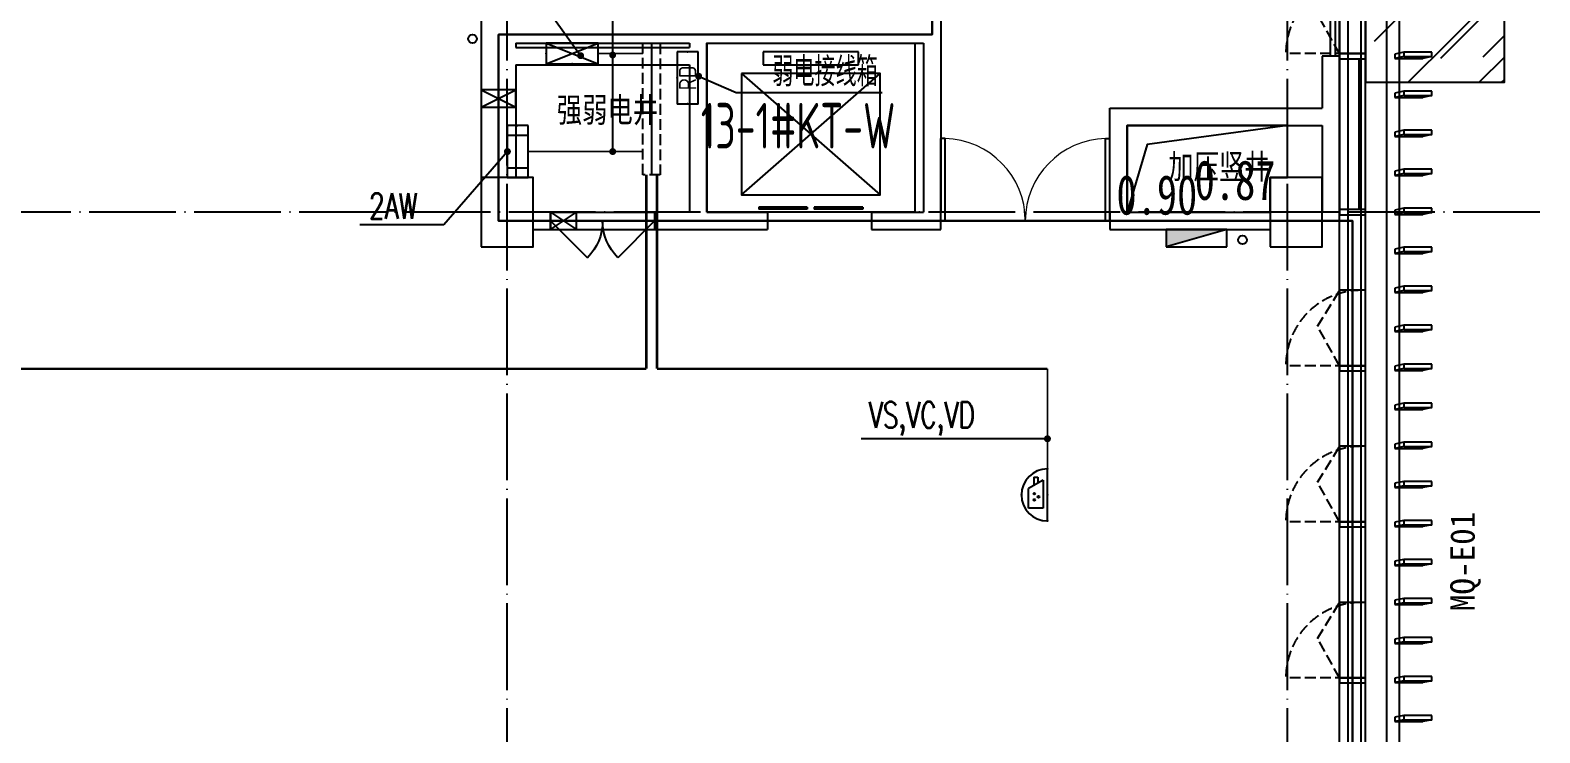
# Model space of a CAD drawing. Extents: x -1262219 to 73468, y -207485 to 163917.
# Drawn here: x 42998 to 60408, y 65395 to 73500 of the extents above; entities that cross this region are included whole.
import ezdxf
from ezdxf.enums import TextEntityAlignment as Align

# ---------------------------------------------------------------- set-up
doc = ezdxf.new("R2010")
doc.units = 0
doc.header["$LTSCALE"] = 500
doc.header["$MEASUREMENT"] = 0
for name, pattern in [('13#楼幕墙$0$DASH', [0.35, 0.25, -0.1]), ('DASH', [0.35, 0.25, -0.1]), ('X-104 13#平面$0$ACAD_ISO05W100', [34, 24, -3, 0.5, -3, 0.5, -3]), ('X-104 13#平面$0$DOTE', [2.42, 2, -0.2, 0.02, -0.2])]:
    doc.linetypes.add(name, pattern=pattern)
doc.layers.get('0').update_dxf_attribs({"linetype": 'CONTINUOUS'})
for name, color, linetype in [('13#楼幕墙$0$A-C_幕墙龙骨', 133, 'CONTINUOUS'), ('13#楼幕墙$0$A-C_玻璃幕墙', 140, 'CONTINUOUS'), ('13#楼幕墙$0$A-C_窗', 140, 'CONTINUOUS'), ('13#楼幕墙$0$A-TECH_结构', 21, 'CONTINUOUS'), ('13#楼幕墙$0$A-金属背板', 30, 'CONTINUOUS'), ('13#楼幕墙$0$D-铝板', 181, 'CONTINUOUS'), ('CABLETRAY_DOTE', 5, 'CONTINUOUS'), ('CABLETRAY_WEAK', 6, 'DASH'), ('DIM-箱柜', 3, 'CONTINUOUS'), ('DIM-通讯', 3, 'CONTINUOUS'), ('EQUIP-安防', 3, 'CONTINUOUS'), ('EQUIP-箱柜', 3, 'CONTINUOUS'), ('WIRE-通讯', 4, 'CONTINUOUS'), ('X-104 13#平面$0$02-TEXT_房间', 7, 'CONTINUOUS'), ('X-104 13#平面$0$02-TEXT_标注', 130, 'CONTINUOUS'), ('X-104 13#平面$0$A-C_玻璃幕墙', 140, 'CONTINUOUS'), ('X-104 13#平面$0$A-E_栏杆', 232, 'CONTINUOUS'), ('X-104 13#平面$0$A-E_电梯', 171, 'CONTINUOUS'), ('X-104 13#平面$0$A-I_卫-洁具', 241, 'CONTINUOUS'), ('X-104 13#平面$0$A-TECH_水', 3, 'CONTINUOUS'), ('X-104 13#平面$0$A-TECH_电气', 240, 'CONTINUOUS'), ('X-104 13#平面$0$A-TECH_结构', 21, 'CONTINUOUS'), ('X-104 13#平面$0$A_AXIS-轴线', 36, 'X-104 13#平面$0$DOTE'), ('X-104 13#平面$0$A_STR-砌块墙', 121, 'CONTINUOUS'), ('X-104 13#平面$0$A_STR-砼柱', 51, 'CONTINUOUS'), ('X-104 13#平面$0$DIM_SYMB', 3, 'CONTINUOUS'), ('X-104 13#平面$0$DOOR_FIRE', 220, 'CONTINUOUS'), ('X-104 13#平面$0$EH_玻璃', 156, 'CONTINUOUS')]:
    doc.layers.add(name, color=color, linetype=linetype)
doc.layers.add('X-104 13#平面$0$000套内', color=226, linetype='CONTINUOUS', lineweight=30, plot=False)
doc.layers.add('X-104 13#平面$0$04-不打印_辅助线', color=165, linetype='CONTINUOUS', plot=False)
doc.styles.add('_TCH_DIM', font='SIMPLEX', dxfattribs={"bigfont": 'GBCBIG'})
doc.styles.add('_TCH_LABEL', font='COMPLEX', dxfattribs={"bigfont": 'GBCBIG'})
doc.styles.add('_TEL_DIM', font='SIMPLEX', dxfattribs={"width": 0.8, "height": 3.5, "bigfont": 'JD'})
doc.styles.get("Standard").update_dxf_attribs({"font": 'gbenor.shx', "bigfont": 'gbcbig.shx'})
doc.styles.add('X-104 13#平面$0$_TCH_AXIS', font='STXIHEI.TTF', dxfattribs={"width": 0.75})
doc.styles.add('X-104 13#平面$0$_TCH_SPACE', font='STXIHEI.TTF', dxfattribs={"width": 0.75, "height": 5})
doc.styles.add('X-104 13#平面$0$Standard', font='ros1.shx', dxfattribs={"width": 0.75, "bigfont": 'jd.shx'})

# ---------------------------------------------------------------- blocks, each defined once
blk = doc.blocks.new('X-104 13#平面$0$2400x2100')
for p, q in [((650, 1850), (650, 1700)), ((1750, 1850), (650, 1850)), ((1750, 1700), (1750, 1850)), ((400, 200), (2000, 1600)), ((400, 1600), (2000, 200)), ((650, 1700), (1750, 1700))]:
    blk.add_line(p, q)
at = {"color": 0}
for p, q in [((600, 58), (600, 34)), ((1160, 58), (600, 58)), ((1160, 34), (600, 34)), ((1160, 58), (1160, 34)), ((1800, 58), (1240, 58)), ((1240, 58), (1240, 34)), ((1800, 34), (1240, 34)), ((1800, 58), (1800, 34))]:
    blk.add_line(p, q, dxfattribs=at)
blk.add_lwpolyline([(400, 1600), (400, 200), (2000, 200), (2000, 1600), (400, 1600)], close=True)
at = {"layer": 'X-104 13#平面$0$04-不打印_辅助线'}
blk.add_lwpolyline([(0, 0), (0, 1950), (2400, 1950), (2400, 0), (0, 0)], close=True, dxfattribs=at)
blk = doc.blocks.new('13#楼幕墙$0$A$C2B4E24BF')
at = {"linetype": '13#楼幕墙$0$DASH'}
for points in [[(5, 50), (5, 920)], [(5, 300), (460, 557), (875, 300)]]:
    blk.add_lwpolyline(points, dxfattribs=at)
blk.add_lwpolyline([(5, 0), (875, 0), (875, 300), (5, 300)], close=True)
blk.add_arc((5, 50), 870, 0, 90, dxfattribs=at)
blk = doc.blocks.new('13#楼幕墙$0$llllei')
for p, q in [((325, 50), (0, 50)), ((0, 50), (0, 0)), ((0, 0), (325, 0)), ((325, 0), (325, 50))]:
    blk.add_line(p, q)
for points in [[(0, 50), (-105, 29)], [(-105, 29), (-105, -21)], [(0, 0), (-105, -21)], [(325, 0), (220, -21)], [(-105, -21), (220, -21)]]:
    blk.add_lwpolyline(points)
blk = doc.blocks.new('13#楼幕墙$0$A$C7A413A1D')
blk.add_lwpolyline([(-70, -300), (-10, -300), (-10, 0), (-70, 0)], close=True)
blk = doc.blocks.new('13#楼幕墙')
at = {"layer": '13#楼幕墙$0$A-C_玻璃幕墙'}
for p, q in [((58350, 61350), (58350, 81337)), ((58400, 61300), (58400, 81360)), ((58200, 61500), (58200, 81267))]:
    blk.add_line(p, q, dxfattribs=at)
at = {"layer": '13#楼幕墙$0$A-TECH_结构'}
blk.add_lwpolyline([(4402, 77600), (-600, 77600), (-600, 60000), (21800, 60000), (21800, 61600), (58100, 61600), (58100, 81220), (53261, 85280), (38100, 76527), (38100, 72300), (12410, 72300), (4402, 77600)], dxfattribs=at)
at = {"layer": '13#楼幕墙$0$A-金属背板'}
blk.add_line((58320, 73160), (58320, 71430), dxfattribs=at)
at = {"layer": '13#楼幕墙$0$D-铝板'}
blk.add_lwpolyline([(58790, 81360), (58640, 81360), (58640, 61200), (58790, 61050), (58790, 81360)], close=True, dxfattribs=at)
at = {"layer": '13#楼幕墙$0$A-C_幕墙龙骨', "rotation": 90}
for p in [(58100, 73240), (58100, 71440), (58100, 69640), (58100, 67840), (58100, 66040)]:
    blk.add_blockref('13#楼幕墙$0$A$C7A413A1D', p, dxfattribs=at)
at = {"layer": '13#楼幕墙$0$A-C_窗', "rotation": 90}
for p in [(58400, 73225), (58400, 69625), (58400, 67825), (58400, 66025)]:
    blk.add_blockref('13#楼幕墙$0$A$C2B4E24BF', p, dxfattribs=at)
at = {"layer": '13#楼幕墙$0$D-铝板'}
for p in [(58840, 73196), (58840, 72746), (58840, 72296), (58840, 71846), (58840, 71396), (58840, 70946), (58840, 70496), (58840, 70046), (58840, 69596), (58840, 69146), (58840, 68696), (58840, 68246), (58840, 67796), (58840, 67346), (58840, 66896), (58840, 66446), (58840, 65996), (58840, 65546)]:
    blk.add_blockref('13#楼幕墙$0$llllei', p, dxfattribs=at)
blk = doc.blocks.new('X-104 13#平面$0$轴网')
at = {"layer": 'X-104 13#平面$0$A_AXIS-轴线', "linetype": 'X-104 13#平面$0$DOTE'}
for p, q in [((48500, -7401), (48500, 24620.3)), ((57500, -7401), (57500, 24620.3)), ((60408.4, 9000), (-2925, 9000))]:
    blk.add_line(p, q, dxfattribs=at)
blk = doc.blocks.new('X-104 13#平面$0$$TwtSys$00000434')
for p, q in [((-0.5, 0.5), (-0.5, -0.5)), ((-0.5, -0.5), (0.5, 0.5)), ((0.5, 0.5), (-0.5, 0.5)), ((0.5, -0.5), (0.5, 0.5)), ((-0.5, -0.5), (0.5, -0.5))]:
    blk.add_line(p, q)
blk.add_solid([(0.5, -0.5), (0.5, 0.5), (-0.5, -0.5)])
blk = doc.blocks.new('X-104 13#平面$0$A$C55540B70')
at = {"layer": 'X-104 13#平面$0$A-TECH_水'}
for centre in [(-9400, 73400), (-520, 71080)]:
    blk.add_circle(centre, 50, dxfattribs=at)
at = {"layer": 'X-104 13#平面$0$A-TECH_水', "xscale": -700, "yscale": -200, "zscale": 700}
blk.add_blockref('X-104 13#平面$0$$TwtSys$00000434', (-1050, 71100), dxfattribs=at)
blk = doc.blocks.new('*U89')
blk.add_lwpolyline([(200, 0), (200, 300), (0, 300), (0, 0), (200, 0), (0, 300), (0, 0), (200, 300)])
blk = doc.blocks.new('*U90')
blk.add_lwpolyline([(200, 0), (200, 400), (0, 400), (0, 0), (200, 0), (0, 400), (0, 0), (200, 400)])
blk = doc.blocks.new('X-104 13#平面$0$ccc000')
at = {"layer": 'X-104 13#平面$0$A-TECH_电气', "rotation": 270}
for name, p in [('*U90', (48400, 72811)), ('*U89', (49200, 71400))]:
    blk.add_blockref(name, p, dxfattribs=at)
blk = doc.blocks.new('X-104 13#平面$0$$DorLib2D$00000002')
for p, q in [((-0.5, 0), (-0.5, 0.4875)), ((-0.475, 0.4875), (-0.5, 0.4875)), ((-0.475, 0), (-0.475, 0.4875)), ((0.475, 0), (0.475, 0.4875)), ((0.475, 0.4875), (0.5, 0.4875)), ((0.5, 0), (0.5, 0.4875)), ((-0.5, 0), (-0.475, 0)), ((0.5, 0), (0.475, 0))]:
    blk.add_line(p, q)
at = {"lineweight": 13}
for centre, start, end in [((-0.4875, 0), 0, 88.53072), ((0.4875, 0), 91.46928, 180)]:
    blk.add_arc(centre, 0.4875, start, end, dxfattribs=at)
blk = doc.blocks.new('X-104 13#平面$0$$DorLib2D$00000116')
at = {"color": 0}
for p, q in [((-0.5, 0), (-0.146, 0.354)), ((0.5, 0), (0.146, 0.354))]:
    blk.add_line(p, q, dxfattribs=at)
for centre, start, end in [((-0.5, 0), 0, 45), ((0.5, 0), 135, 180)]:
    blk.add_arc(centre, 0.5, start, end, dxfattribs=at)
blk = doc.blocks.new('_FZHK')
blk.add_lwpolyline([(-0.5, -0.5), (0.5, -0.5), (0.5, 0.5), (-0.5, 0.5)], close=True)
blk = doc.blocks.new('X-104 13#平面')
at = {"layer": 'X-104 13#平面$0$EH_玻璃'}
h = blk.add_hatch(dxfattribs=at)
h.set_pattern_fill('AR-RROOF', color=256, scale=600, angle=45)
h.set_pattern_definition([(45, (0, 0), (646.5784, 1724.209), [11430, -1524, 3810, -762]), (45, (447.2, 986), (-1255.44, 177.809), [2286, -251.46, 4572, -571.5]), (45, (-188.6, 727.4), (2440.8336, 3162.8462), [6096, -1066.8, 3048, -762])])
h.paths.add_polyline_path([(60000, 75300), (58400, 75300), (58400, 72900), (60000, 72900)])
at = {"layer": 'X-104 13#平面$0$000套内'}
blk.add_lwpolyline([(4100, 77750), (4100, 68700), (-750, 68700), (-750, 59850), (21950, 59850), (21950, 61450), (58250, 61450), (58250, 71300), (48400, 71300), (48400, 73450), (53400, 73450), (53400, 80500), (58250, 80500), (58250, 81290.1), (53289, 85452.6), (37950, 76613.3), (37950, 72450), (12454.9, 72450), (4447.4, 77750)], close=True, dxfattribs=at)
at = {"layer": 'X-104 13#平面$0$A-C_玻璃幕墙'}
blk.add_lwpolyline([(60000, 75300), (58400, 75300), (58400, 72900), (60000, 72900)], close=True, dxfattribs=at)
at = {"layer": 'X-104 13#平面$0$A-E_栏杆'}
for p, q in [((58050, 74210), (58050, 73200)), ((57990, 74150), (57990, 73200)), ((58050, 73200), (57990, 73200))]:
    blk.add_line(p, q, dxfattribs=at)
at = {"layer": 'X-104 13#平面$0$A-I_卫-洁具', "ltscale": 0.1}
blk.add_lwpolyline([(53200, 73350), (53200, 71400)], dxfattribs=at)
at = {"layer": 'X-104 13#平面$0$A-TECH_结构'}
blk.add_lwpolyline([(58100, 61600), (58100, 81220), (53261.3, 85280.2), (38100, 76526.8), (38100, 72300), (12409.7, 72300), (4402.3, 77600), (-600, 77600), (-600, 60000), (21800, 60000), (21800, 61600)], close=True, dxfattribs=at)
at = {"layer": 'X-104 13#平面$0$A_STR-砌块墙'}
for p, q in [((48200, 74650), (48200, 73450)), ((53500, 74280), (53500, 73450)), ((48200, 73450), (48200, 73200)), ((48600, 73350), (50300, 73350)), ((48600, 73350), (48600, 73300)), ((48600, 73300), (50600, 73300)), ((50300, 73350), (50600, 73350)), ((50600, 73350), (50600, 73300)), ((50800, 73350), (50800, 73200)), ((50800, 73350), (53300, 73350)), ((53300, 73350), (53300, 71400)), ((53500, 73450), (53500, 71400)), ((48200, 73200), (48200, 71800)), ((50800, 73200), (50800, 71400)), ((57900, 73200), (57900, 72600)), ((58100, 73200), (57900, 73200)), ((58100, 73200), (58100, 72550)), ((48600, 73100), (50600, 73100)), ((48600, 73100), (48600, 71800)), ((50600, 73100), (50600, 71400)), ((55450, 71400), (55450, 72600)), ((55450, 72600), (57900, 72600)), ((58100, 72550), (58100, 71400)), ((55650, 71400), (55650, 72400)), ((55650, 72400), (57900, 72400)), ((57900, 72400), (57900, 71400)), ((49000, 71400), (48800, 71400)), ((49000, 71200), (49000, 71400)), ((50600, 71400), (50200, 71400)), ((50200, 71400), (50200, 71200)), ((50800, 71400), (51500, 71400)), ((51500, 71400), (51500, 71200)), ((52700, 71400), (53300, 71400)), ((52700, 71400), (52700, 71200)), ((53500, 71200), (53500, 71400)), ((55450, 71400), (55450, 71200)), ((55650, 71400), (57300, 71400)), ((58100, 71400), (57900, 71400)), ((48800, 71200), (49000, 71200)), ((50200, 71200), (50700, 71200)), ((50700, 71200), (51500, 71200)), ((52700, 71200), (53400, 71200)), ((53400, 71200), (53500, 71200)), ((55450, 71200), (55600, 71200)), ((55600, 71200), (57300, 71200))]:
    blk.add_line(p, q, dxfattribs=at)
at = {"layer": 'X-104 13#平面$0$DIM_SYMB'}
blk.add_lwpolyline([(57500, 72399.9), (55650, 72399.9), (55650, 71400), (57300, 71400), (57300, 71800), (57500, 71800), (57500, 72399.9), (55878.6, 72181.2), (55650, 71400)], dxfattribs=at)
at = {"layer": 'X-104 13#平面$0$DOOR_FIRE'}
for p, q in [((49000, 71400), (50200, 71400)), ((49000, 71200), (50200, 71200))]:
    blk.add_line(p, q, dxfattribs=at)
for name, p in [('X-104 13#平面$0$ccc000', (-200, 0)), ('X-104 13#平面$0$A$C55540B70', (57500, 0)), ('X-104 13#平面$0$轴网', (0, 62400))]:
    blk.add_blockref(name, p)
at = {"layer": 'X-104 13#平面$0$A-E_电梯'}
blk.add_blockref('X-104 13#平面$0$2400x2100', (50800, 71400), dxfattribs=at)
at = {"layer": 'X-104 13#平面$0$A-TECH_结构'}
blk.add_blockref('13#楼幕墙', (0, 0), dxfattribs=at)
at = {"layer": 'X-104 13#平面$0$A_STR-砼柱', "xscale": 600, "yscale": 800, "zscale": 800}
for p in [(48500, 71400), (57600, 71400)]:
    blk.add_blockref('_FZHK', p, dxfattribs=at)
at = {"layer": 'X-104 13#平面$0$DOOR_FIRE', "zscale": 200}
for name, p, xscale, yscale in [('X-104 13#平面$0$$DorLib2D$00000002', (54475, 71300), 1950, 1950), ('X-104 13#平面$0$$DorLib2D$00000116', (49600, 71300), 1200, -1200)]:
    blk.add_blockref(name, p, dxfattribs=dict(at, xscale=xscale, yscale=yscale))
at = {"layer": 'X-104 13#平面$0$02-TEXT_房间', "style": 'X-104 13#平面$0$_TCH_SPACE', "width": 0.75}
for s, p in [('强弱电井', (49071.6, 72438.9)), ('加压竖井', (56124.1, 71784.2))]:
    blk.add_text(s, height=285.43, dxfattribs=at).set_placement(p)
at = {"layer": 'X-104 13#平面$0$02-TEXT_标注', "style": 'X-104 13#平面$0$Standard', "width": 0.75}
blk.add_text('13-1#KT-W', height=525, dxfattribs=at).set_placement((50731.9, 72135.4))
at = {"layer": 'X-104 13#平面$0$02-TEXT_标注', "linetype": 'X-104 13#平面$0$ACAD_ISO05W100', "style": 'X-104 13#平面$0$_TCH_AXIS'}
blk.add_text('MQ-E01', height=281.25, rotation=90, dxfattribs=at).set_placement((59657.8, 66797.9))
at = {"layer": 'X-104 13#平面$0$04-不打印_辅助线', "style": 'X-104 13#平面$0$_TCH_SPACE', "width": 0.75}
for s, p in [('0.87', (56428.4, 71542.6)), ('0.90', (55526, 71372.7))]:
    blk.add_text(s, height=456.68, dxfattribs=at).set_placement(p)
blk = doc.blocks.new('$equip$00001428')
for p, q in [((0.75, 0.6), (-0.75, 0.6)), ((-0.75, 0.6), (-0.75, 0)), ((-0.469, 0.6), (-0.469, 0)), ((0.469, 0.6), (0.469, 0)), ((0.75, 0), (0.75, 0.6)), ((-0.75, 0), (0.75, 0))]:
    blk.add_line(p, q)
for p in [(0, 0.6), (-0.75, 0.3), (0, 0), (0.75, 0.3)]:
    blk.add_point(p)
at = {"style": '_TCH_LABEL', "flags": 9}
blk.add_attdef('A', (0, 0), '', height=0.00002, dxfattribs=at)
blk = doc.blocks.new('$equip$00001424')
for p, q in [((-0.75, 0), (0.75, 0.6)), ((-0.75, 0.6), (0.75, 0)), ((0.75, 0.6), (-0.75, 0.6)), ((-0.75, 0.6), (-0.75, 0)), ((0.75, 0), (0.75, 0.6)), ((-0.75, 0), (0.75, 0))]:
    blk.add_line(p, q)
for p in [(0, 0.6), (-0.75, 0.3), (0, 0), (0.75, 0.3)]:
    blk.add_point(p)
at = {"style": '_TCH_LABEL', "flags": 9}
blk.add_attdef('A', (0, 0), '', height=0.00002, dxfattribs=at)
blk = doc.blocks.new('$equip$00002717')
for p, q in [((-0.75, 0.6), (-0.75, 0)), ((0.75, 0.6), (-0.75, 0.6)), ((0.75, 0), (0.75, 0.6)), ((-0.75, 0), (0.75, 0))]:
    blk.add_line(p, q)
at = {"const_width": 0.04}
blk.add_lwpolyline([(-0.75, 0.6), (-0.75, 0), (0.75, 0), (0.75, 0.6), (-0.75, 0.6), (-0.75, 0)], dxfattribs=at)
for p in [(0, 0.6), (-0.75, 0.3), (0, 0), (0.75, 0.3)]:
    blk.add_point(p)
at = {"color": 7}
blk.add_attdef('$TEXT$', text='', height=0.5, dxfattribs=at).set_placement((0, 0.3), align=Align.MIDDLE_CENTER)
at = {"color": 7, "style": '_TEL_DIM', "flags": 1}
for tag in ['A', 'REMARK']:
    blk.add_attdef(tag, text='', height=0.00002, dxfattribs=at).set_placement((0, 0), align=Align.MIDDLE_CENTER)
blk = doc.blocks.new('$equip$00002353')
for p, q in [((0.75, 0), (-0.75, 0)), ((-0.517, -0.393), (-0.517, -0.273)), ((-0.517, -0.273), (-0.341, -0.273)), ((-0.517, -0.393), (-0.273, -0.393)), ((-0.427, -0.123), (0.383, -0.123)), ((-0.427, -0.123), (-0.187, -0.543)), ((0.383, -0.123), (0.383, -0.543)), ((0.383, -0.543), (-0.187, -0.543))]:
    blk.add_line(p, q)
at = {"const_width": 0.04}
for points in [[(-0.75, 0), (-0.779, 0)], [(0.75, 0), (0.779, 0)]]:
    blk.add_lwpolyline(points, dxfattribs=at)
blk.add_lwpolyline([(0.75, 0, -1), (-0.75, 0), (0.75, 0), (0.75, 0, -1), (-0.75, 0, -1.517539)], format="xyb", dxfattribs=at)
for centre, radius in [((-0.038, -0.38), 0.024), ((0.052, -0.26), 0.03), ((0.142, -0.38), 0.024)]:
    blk.add_circle(centre, radius)
blk.add_arc((0, 0), 0.75, 180, 0)
for p in [(-0.75, 0), (0, 0), (0.75, 0), (0, -0.75)]:
    blk.add_point(p)
for points in [[(-0.059, -0.368), (-0.017, -0.368), (-0.062, -0.38), (-0.014, -0.38)], [(-0.059, -0.392), (-0.017, -0.392), (-0.062, -0.38), (-0.014, -0.38)], [(-0.05, -0.359), (-0.026, -0.359), (-0.059, -0.368), (-0.017, -0.368)], [(-0.05, -0.401), (-0.026, -0.401), (-0.059, -0.392), (-0.017, -0.392)], [(-0.038, -0.356), (-0.038, -0.356), (-0.05, -0.359), (-0.026, -0.359)], [(-0.038, -0.404), (-0.038, -0.404), (-0.05, -0.401), (-0.026, -0.401)], [(0.026, -0.245), (0.078, -0.245), (0.022, -0.26), (0.082, -0.26)], [(0.026, -0.275), (0.078, -0.275), (0.022, -0.26), (0.082, -0.26)], [(0.037, -0.234), (0.067, -0.234), (0.026, -0.245), (0.078, -0.245)], [(0.037, -0.286), (0.067, -0.286), (0.026, -0.275), (0.078, -0.275)], [(0.052, -0.23), (0.052, -0.23), (0.037, -0.234), (0.067, -0.234)], [(0.052, -0.29), (0.052, -0.29), (0.037, -0.286), (0.067, -0.286)], [(0.121, -0.368), (0.163, -0.368), (0.118, -0.38), (0.166, -0.38)], [(0.121, -0.392), (0.163, -0.392), (0.118, -0.38), (0.166, -0.38)], [(0.13, -0.359), (0.154, -0.359), (0.121, -0.368), (0.163, -0.368)], [(0.13, -0.401), (0.154, -0.401), (0.121, -0.392), (0.163, -0.392)], [(0.142, -0.356), (0.142, -0.356), (0.13, -0.359), (0.154, -0.359)], [(0.142, -0.404), (0.142, -0.404), (0.13, -0.401), (0.154, -0.401)]]:
    blk.add_solid(points)
at = {"color": 7, "style": '_TEL_DIM', "flags": 1}
blk.add_attdef('A', text='', height=0.00002, dxfattribs=at).set_placement((0, 0), align=Align.MIDDLE_CENTER)

msp = doc.modelspace()

# ---------------------------------------------------------------- linework, layer by layer
at = {"layer": 'CABLETRAY_DOTE'}
msp.add_line((50164, 73350), (50164, 71833), dxfattribs=at)
at = {"layer": 'CABLETRAY_WEAK'}
for p, q in [((50064, 71833), (50064, 73350)), ((50064, 73350), (50264, 73350)), ((50264, 73350), (50264, 71833)), ((50264, 71833), (50064, 71833))]:
    msp.add_line(p, q, dxfattribs=at)
at = {"layer": 'DIM-箱柜'}
for p, q in [((49346, 73206), (48500, 74385)), ((50707, 72969), (51140, 72782)), ((51140, 72782), (52824, 72782)), ((48502, 72100), (47768, 71253)), ((47768, 71253), (46801, 71253))]:
    msp.add_line(p, q, dxfattribs=at)
at = {"layer": 'DIM-箱柜', "const_width": 40}
for points in [[(49358, 73190, 1), (49334, 73222, 1)], [(50689, 72977, 1), (50726, 72961, 1)], [(48515, 72115, 1), (48489, 72085, 1)]]:
    msp.add_lwpolyline(points, format="xyb", close=True, dxfattribs=at)
at = {"layer": 'DIM-通讯'}
for p, q in [((49716, 72100), (49716, 74328)), ((49716, 73214), (49716, 74328)), ((54104, 68787), (52583, 68787)), ((54730, 68787), (54104, 68787))]:
    msp.add_line(p, q, dxfattribs=at)
at = {"layer": 'DIM-通讯', "const_width": 40}
for points in [[(49716, 73194, 1), (49716, 73234, 1)], [(49716, 72080, 1), (49716, 72120, 1)], [(54750, 68787, 1), (54710, 68787, 1)]]:
    msp.add_lwpolyline(points, format="xyb", close=True, dxfattribs=at)
at = {"layer": 'WIRE-通讯', "linetype": 'Continuous', "const_width": 20}
for points in [[(49550, 73231), (50064, 73231)], [(48740, 72100), (50064, 72100)], [(54730, 68439), (54730, 69594)]]:
    msp.add_lwpolyline(points, dxfattribs=at)
at = {"layer": 'WIRE-通讯', "const_width": 30}
for points in [[(50104, 69594), (50104, 71833)], [(50228, 69594), (50228, 71833)], [(9514, 69594), (50104, 69594)], [(54730, 69594), (50228, 69594)]]:
    msp.add_lwpolyline(points, dxfattribs=at)

# ---------------------------------------------------------------- block references
msp.add_blockref('X-104 13#平面', (0, 0))
at = {"layer": 'EQUIP-安防', "xscale": 400, "yscale": 400, "zscale": 400, "rotation": 270}
msp.add_blockref('$equip$00002353', (54730, 68139), dxfattribs=at)
at = {"layer": 'EQUIP-箱柜', "xscale": 400, "yscale": 400, "zscale": 400}
msp.add_blockref('$equip$00001424', (49250, 73111), dxfattribs=at)
at = {"layer": 'EQUIP-箱柜', "xscale": 400, "yscale": 400, "zscale": 400, "rotation": 90}
msp.add_blockref('$equip$00002717', (50700, 72950), dxfattribs=at).add_auto_attribs({'$TEXT$': 'RD'})
msp.add_blockref('$equip$00001428', (48740, 72100), dxfattribs=at)

# ---------------------------------------------------------------- texts
at = {"layer": 'DIM-箱柜', "style": '_TCH_DIM'}
msp.add_text('弱电接线箱', height=337.6, dxfattribs=at).set_placement((51557, 72852))
at = {"layer": 'DIM-箱柜', "style": '_TCH_DIM', "width": 0.705882}
msp.add_text('2AW', height=297.5, dxfattribs=at).set_placement((46906, 71323))
at = {"layer": 'DIM-通讯', "color": 7, "style": '_TCH_DIM', "width": 0.705882}
msp.add_text('VS,VC,VD', height=297.5, dxfattribs=at).set_placement((52669, 68914))

doc.saveas('drawing.dxf')
